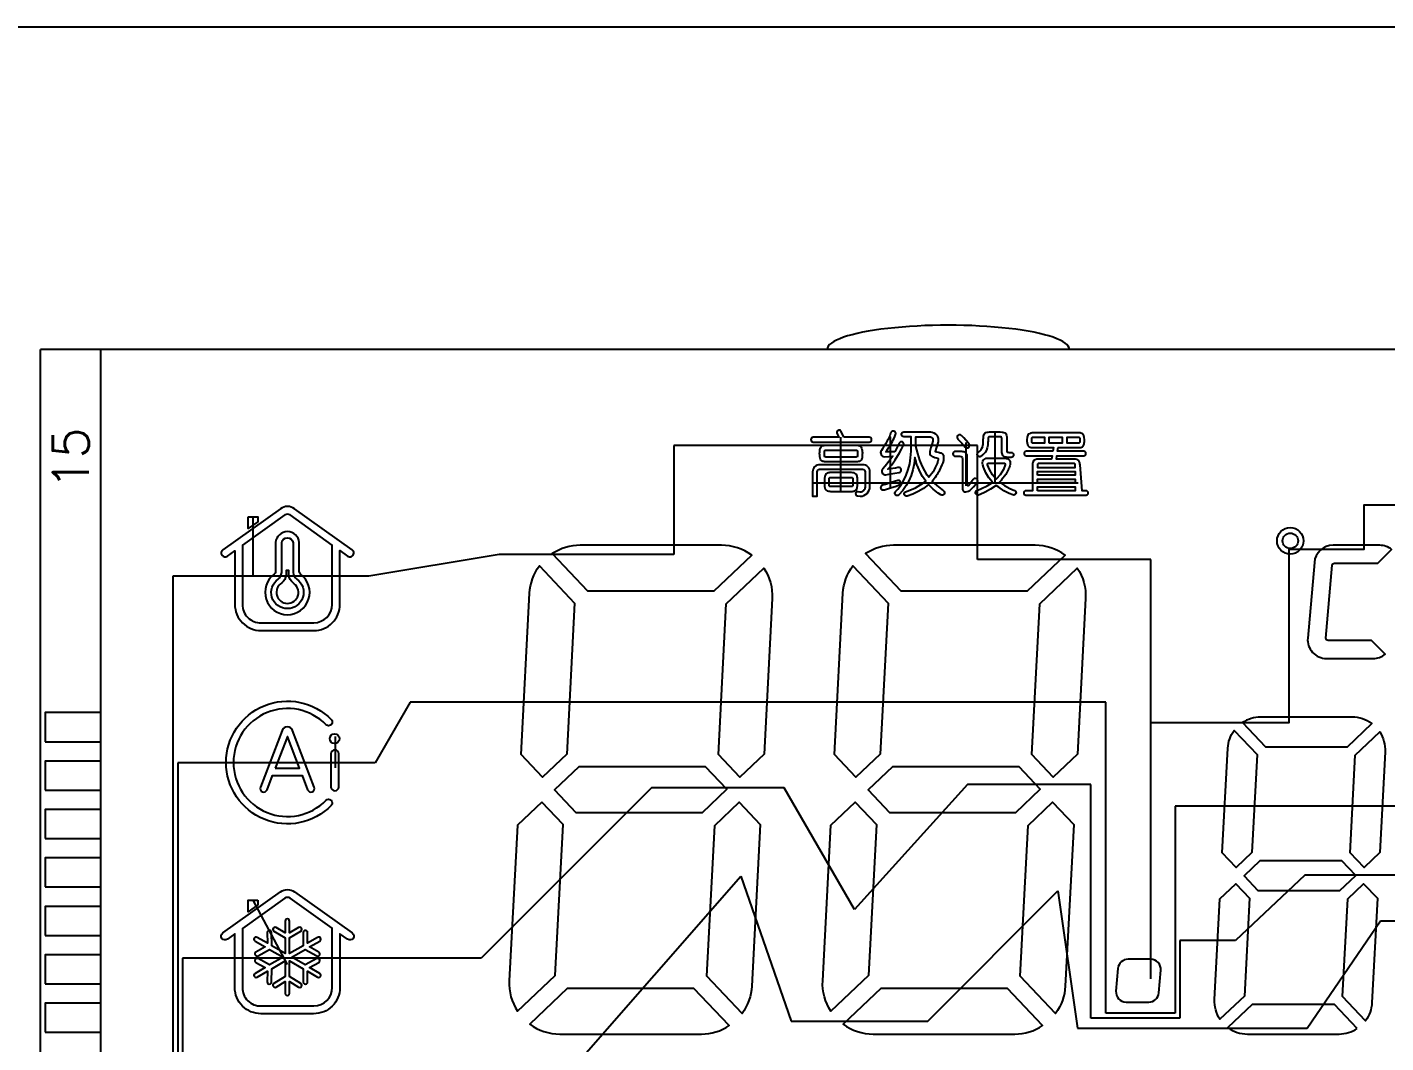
# Model space of a CAD drawing. Header units: millimetres. Extents: x -41 to 727, y -91 to 104.
# Drawn here: x 332.9 to 389, y -11.6 to 30.4 of the extents above; entities that cross this region are included whole.
import ezdxf
from ezdxf.enums import TextEntityAlignment as Align

# ---------------------------------------------------------------- set-up
doc = ezdxf.new("R2010")
doc.units = ezdxf.units.MM
doc.header["$LTSCALE"] = 3
doc.header["$MEASUREMENT"] = 0
doc.layers.add('COM', color=1, linetype='Continuous')
doc.styles.add('ROMANS', font='romans.shx')

msp = doc.modelspace()

# ---------------------------------------------------------------- linework, layer by layer
for p, q in [((408.477, 17.084), (333.477, 17.084)), ((333.477, -42.116), (333.477, 17.084)), ((335.977, -42.116), (335.977, 17.084))]:
    msp.add_line(p, q)
for points in [[(244.022, 30.392), (244.022, -91.038), (421.695, -91.038), (421.695, 30.392)], [(375.147, 13.208), (375.147, 13.46), (375.684, 13.46), (375.684, 13.208)], [(374.662, 11.893), (374.662, 12.047), (376.217, 12.047), (376.217, 11.893)], [(374.662, 11.576), (374.662, 11.731), (376.217, 11.731), (376.217, 11.576)], [(374.662, 11.249), (374.662, 11.414), (376.217, 11.414), (376.217, 11.249)], [(342.052, 10.17), (342.451, 10.17), (342.451, 9.968), (342.052, 9.683)], [(333.677, 0.884), (335.977, 0.884), (335.977, 2.084), (333.677, 2.084)], [(343.174, -0.213), (344.176, -0.213), (343.675, 1.103)], [(333.677, -1.116), (335.977, -1.116), (335.977, 0.084), (333.677, 0.084)], [(360.952, -0.156), (355.721, -0.156), (354.716, -1.11), (355.596, -2.037), (360.826, -2.037), (361.832, -1.083)], [(368.667, -0.156), (367.662, -1.11), (368.542, -2.037), (373.772, -2.037), (374.778, -1.083), (373.898, -0.156)], [(333.677, -3.116), (335.977, -3.116), (335.977, -1.916), (333.677, -1.916)], [(333.677, -5.116), (335.977, -5.116), (335.977, -3.916), (333.677, -3.916)], [(387.235, -4.036), (383.844, -4.036), (383.193, -4.655), (383.763, -5.256), (387.154, -5.256), (387.806, -4.637)], [(333.677, -7.116), (335.977, -7.116), (335.977, -5.916), (333.677, -5.916)], [(342.451, -5.655), (342.451, -5.857), (342.052, -6.142), (342.052, -5.655)], [(333.677, -9.116), (335.977, -9.116), (335.977, -7.916), (333.677, -7.916)], [(333.677, -11.116), (335.977, -11.116), (335.977, -9.916), (333.677, -9.916)]]:
    msp.add_lwpolyline(points, close=True)
for points in [[(366.665, 13.457), (366.655, 13.495), (366.545, 13.707, 0.441369), (366.431, 13.737), (366.415, 13.727, 0.387963), (366.381, 13.597), (366.454, 13.457), (365.402, 13.457, 0.414214), (365.302, 13.357), (365.302, 13.355, 0.414214), (365.402, 13.255), (367.707, 13.255, 0.414214), (367.807, 13.355), (367.807, 13.357, 0.414214), (367.707, 13.457)], [(368.767, 12.852), (368.403, 12.852), (368.437, 12.906), (368.506, 13.015, 0.060924), (368.799, 13.564, 1.069136), (368.596, 13.63, -0.064732), (368.396, 13.202, -0.014026), (368.214, 12.912, 0.631332), (368.353, 12.653), (368.691, 12.67), (368.527, 12.449), (368.374, 12.257), (368.278, 12.155, 0.742938), (368.398, 11.911), (368.518, 11.93), (368.767, 11.969), (368.945, 12.001, 1), (368.907, 12.205), (368.896, 12.203, -0.018672), (368.479, 12.132), (368.643, 12.324), (368.787, 12.526), (368.963, 12.81), (369.046, 12.958), (369.129, 13.13, 1), (368.949, 13.215), (368.883, 13.073)], [(369.278, 11.029, -1), (369.216, 11.205), (369.391, 11.268), (369.622, 11.374), (369.843, 11.499), (370.035, 11.633), (370.044, 11.642), (369.91, 11.834), (369.795, 12.046), (369.699, 12.276), (369.696, 12.285, -0.003521), (369.593, 12.622), (369.574, 12.362), (369.516, 12.113), (369.449, 11.882), (369.353, 11.662), (369.238, 11.46), (369.094, 11.259), (368.937, 11.084, -0.596036), (368.768, 11.121, -0.272912), (368.793, 11.217), (368.892, 11.316), (369.027, 11.489), (369.142, 11.681), (369.238, 11.892), (369.324, 12.122), (369.382, 12.353), (369.42, 12.612), (369.439, 12.881), (369.439, 13.476), (369.142, 13.476, -1), (369.143, 13.678), (370.236, 13.678, -0.498875), (370.552, 13.261), (370.44, 12.864, -0.006009), (370.553, 12.842), (370.611, 12.827), (370.64, 12.819), (370.668, 12.808, -0.305389), (370.785, 12.666, -0.128155), (370.716, 12.324), (370.62, 12.094, -0.045092), (370.313, 11.633), (370.505, 11.46), (370.778, 11.246, -0.415901), (370.804, 11.106, -0.404116), (370.668, 11.079), (370.553, 11.153), (370.351, 11.316), (370.159, 11.499), (369.948, 11.345), (369.727, 11.211), (369.507, 11.105)], [(370.006, 12.065), (369.9, 12.276), (369.804, 12.516), (369.718, 12.785), (369.631, 13.082), (369.631, 13.476), (370.207, 13.476, -0.522024), (370.334, 13.295), (370.277, 13.098, 0.045267), (370.213, 12.862), (370.21, 12.833), (370.21, 12.803, 0.354798), (370.304, 12.661, 0.001199), (370.55, 12.593, -0.375765), (370.564, 12.571, -0.018731), (370.546, 12.468, -0.113999), (370.172, 11.808), (370.111, 11.892)], [(371.791, 13.226), (371.619, 13.428), (371.522, 13.531, 1.002617), (371.366, 13.383), (371.532, 13.207), (371.676, 13.048, 0.97673), (371.829, 13.18)], [(373.569, 12.833, -0.995968), (373.57, 12.62), (373.57, 12.62, -0.016339), (373.439, 12.622), (373.404, 12.625), (373.369, 12.63), (373.335, 12.637, -0.27878), (373.21, 12.744, -0.05823), (373.191, 12.828), (373.183, 12.9), (373.183, 13.422, 0.433586), (373.133, 13.476), (372.668, 13.476, 0.41817), (372.618, 13.425, -0.008884), (372.617, 13.258), (372.614, 13.192), (372.607, 13.126, -0.18758), (372.422, 12.748, -0.016576), (372.339, 12.678, -1.116646), (372.218, 12.838, 0.18524), (372.397, 13.07, 0.067402), (372.42, 13.234), (372.421, 13.298, -0.024837), (372.425, 13.433), (372.43, 13.469), (372.436, 13.504), (372.445, 13.538, -0.300216), (372.577, 13.664, -0.027827), (372.675, 13.678), (373.126, 13.678), (373.197, 13.671), (373.233, 13.666), (373.266, 13.658, -0.324349), (373.385, 13.523, -0.050441), (373.395, 13.426), (373.395, 12.929, 0.012355), (373.405, 12.84, 0.034092)], [(374.452, 12.332), (374.451, 12.306), (374.451, 11.249), (374.182, 11.249, 1), (374.182, 11.067), (376.668, 11.067, 1), (376.668, 11.249), (376.502, 11.249), (376.418, 12.317, 0.045395), (376.409, 12.4, 0.361041), (376.233, 12.55, 0.012796), (376.159, 12.556), (375.447, 12.556), (375.466, 12.695), (376.573, 12.695, 0.414214), (376.664, 12.786, 0.420357), (376.571, 12.877), (375.49, 12.877), (375.509, 13.028), (376.333, 13.028, 0.064183), (376.483, 13.049, 0.261811), (376.58, 13.148), (376.588, 13.178), (376.594, 13.208, 0.134383), (376.575, 13.519, 0.132761), (376.525, 13.591, 0.157647), (376.38, 13.636), (376.304, 13.64), (374.527, 13.64, 0.076953), (374.366, 13.622, 0.278309), (374.249, 13.5), (374.24, 13.47), (374.234, 13.441, 0.097156), (374.247, 13.158, 0.135848), (374.29, 13.082, 0.162733), (374.433, 13.033), (374.467, 13.03), (374.498, 13.028), (375.318, 13.028), (375.295, 12.877), (374.201, 12.877, 1), (374.201, 12.695), (375.267, 12.695), (375.246, 12.556), (374.719, 12.556, 0.02002), (374.63, 12.549, 0.38924), (374.454, 12.363)], [(367.155, 12.439), (365.935, 12.439, -0.040482), (365.797, 12.457, -0.243077), (365.697, 12.538, -0.085448), (365.671, 12.652, -0.056207), (365.67, 12.913), (365.676, 12.946), (365.684, 12.979, -0.285046), (365.8, 13.111, -0.068995), (365.964, 13.13), (367.126, 13.13, -0.043038), (367.265, 13.118, -0.289388), (367.398, 13.005, -0.086555), (367.427, 12.809, -0.022786), (367.422, 12.68), (367.419, 12.645), (367.414, 12.611), (367.407, 12.578, -0.291676), (367.302, 12.46, -0.066748)], [(367.177, 12.639), (365.913, 12.639, -0.414214), (365.863, 12.689), (365.863, 12.88, -0.414214), (365.913, 12.93), (367.177, 12.93, -0.414214), (367.227, 12.88), (367.227, 12.689, -0.414214)], [(374.425, 13.258), (374.425, 13.41, -0.414214), (374.475, 13.46), (374.945, 13.46), (374.945, 13.208), (374.475, 13.208, -0.414214)], [(376.406, 13.41), (376.406, 13.258, -0.414214), (376.356, 13.208), (375.886, 13.208), (375.886, 13.46), (376.356, 13.46, -0.414214)], [(371.964, 11.652), (371.823, 11.468, -0.717483), (371.763, 11.488), (371.763, 12.612, 0.026798), (371.75, 12.711, 0.278353), (371.654, 12.837, 0.071574), (371.503, 12.871), (371.268, 12.871, 1), (371.268, 12.67), (371.455, 12.67), (371.514, 12.66, -0.334563), (371.555, 12.617), (371.561, 12.564), (371.561, 11.345), (371.565, 11.302, 0.382443), (371.651, 11.207, 0.214119), (371.861, 11.263, 0.046113), (372.012, 11.403), (372.169, 11.589, 1.056918), (372.004, 11.712)], [(372.799, 11.595), (372.655, 11.777), (372.531, 11.988), (372.435, 12.218), (372.4, 12.324, -0.522311), (372.589, 12.593), (373.289, 12.593), (373.348, 12.587), (373.381, 12.582), (373.413, 12.575, -0.296716), (373.526, 12.474, -0.115429), (373.53, 12.327, -0.064578), (373.467, 12.135), (373.356, 11.921), (373.175, 11.693, -0.031599), (373.087, 11.595), (373.299, 11.46), (373.519, 11.345), (373.716, 11.255, -0.4119), (373.767, 11.127, -0.405923), (373.642, 11.075), (373.491, 11.134), (373.27, 11.249), (373.059, 11.393), (372.953, 11.47), (372.723, 11.316), (372.502, 11.191), (372.291, 11.086), (372.231, 11.069, -0.947134), (372.165, 11.261), (372.348, 11.335), (372.579, 11.451), (372.761, 11.566)], [(372.599, 12.322, -0.538437), (372.645, 12.391), (373.278, 12.391, -0.521815), (373.325, 12.324), (373.251, 12.122), (373.116, 11.911), (372.953, 11.729), (372.934, 11.738), (372.799, 11.902), (372.684, 12.122)], [(374.712, 12.374, 0.414214), (374.662, 12.324), (374.662, 12.209), (376.217, 12.209), (376.217, 12.324, 0.414214), (376.167, 12.374)], [(367.44, 12.324), (365.669, 12.324, 0.414214), (365.369, 12.024), (365.369, 11.019), (365.561, 11.019), (365.561, 12.032, -0.414214), (365.661, 12.132), (367.439, 12.132, -0.414214), (367.539, 12.032), (367.539, 11.39, -0.414214), (367.339, 11.19), (367.248, 11.205, 1.006998), (367.222, 11.036), (367.339, 11.019, 0.414214), (367.74, 11.42), (367.74, 12.024, 0.414214)], [(366.93, 11.998), (366.16, 11.998, 0.051624), (366.013, 11.983, 0.301921), (365.883, 11.856), (365.878, 11.834), (365.873, 11.812), (365.869, 11.788), (365.863, 11.739, 0.025327), (365.859, 11.584, 0.059251), (365.879, 11.363, 0.359887), (366.023, 11.231, 0.021822), (366.131, 11.22), (366.959, 11.22, 0.08383), (367.121, 11.246, 0.255132), (367.211, 11.36), (367.215, 11.381), (367.219, 11.404), (367.222, 11.428), (367.226, 11.477), (367.229, 11.528), (367.231, 11.58, 0.026785), (367.227, 11.735, 0.095519), (367.193, 11.892, 0.271398), (367.04, 11.99, 0.02339)], [(366.981, 11.42), (366.109, 11.42, -0.414214), (366.059, 11.47), (366.059, 11.748, -0.414214), (366.109, 11.798), (366.981, 11.798, -0.414214), (367.031, 11.748), (367.031, 11.47, -0.414214)], [(368.95, 11.486, 0.98129), (368.887, 11.67), (368.623, 11.585), (368.383, 11.508), (368.259, 11.478, 0.960253), (368.297, 11.281), (368.335, 11.287), (368.595, 11.364), (368.825, 11.441)], [(346.352, 8.81), (343.972, 10.506, 0.320007), (343.392, 10.506), (341.012, 8.81, 1), (341.198, 8.549), (341.507, 8.77), (341.507, 6.554, 0.414214), (342.586, 5.474), (344.77, 5.474, 0.414214), (345.849, 6.554), (345.849, 8.775), (346.166, 8.549, 1)], [(341.827, 6.553, 0.427121), (342.586, 5.794), (344.77, 5.794, 0.40711), (345.529, 6.554), (345.529, 9.003), (343.786, 10.246, 0.320007), (343.577, 10.246), (341.827, 8.998)], [(344.168, 7.889), (344.168, 9.108, 0.920896), (343.189, 9.108), (343.189, 7.889, -0.178159), (343.137, 7.796, 3.083722), (344.219, 7.796, -0.178159)], [(343.441, 9.096, -0.888352), (343.915, 9.096), (343.915, 7.874, 0.202499), (344.065, 7.596, -3.143835), (343.292, 7.596, 0.202499), (343.441, 7.874)], [(361.614, 8.995), (355.768, 8.995, 0.146871), (354.617, 8.649), (356.074, 7.114), (361.303, 7.114), (362.855, 8.586, 0.16027)], [(374.56, 8.995), (368.714, 8.995, 0.146871), (367.563, 8.649), (369.02, 7.114), (374.249, 7.114), (375.801, 8.586, 0.16027)], [(386.871, 8.995, 0.388879), (386.097, 8.286), (385.824, 5.164, 0.440011), (386.598, 4.32), (388.528, 4.32, 0.172586), (389.018, 4.495), (388.452, 5.064), (386.666, 5.064, -0.440011), (386.575, 5.163), (386.838, 8.168, -0.388879), (386.928, 8.251), (388.725, 8.251), (389.291, 8.82, 0.172586), (388.801, 8.995)], [(343.445, 7.44, 3.624789), (343.911, 7.44, -0.204472), (343.736, 7.771), (343.735, 7.949), (343.622, 7.949), (343.62, 7.771, -0.204472)], [(355.543, 6.61), (355.216, 0.373), (354.212, -0.58), (353.332, 0.348), (353.681, 7.014, -0.146871), (354.086, 8.146)], [(363.701, 6.795), (363.365, 0.372), (362.362, -0.58), (361.48, 0.35), (361.807, 6.583), (363.359, 8.056, -0.16027)], [(368.489, 6.61), (368.163, 0.373), (367.158, -0.58), (366.278, 0.348), (366.627, 7.014, -0.146871), (367.032, 8.146)], [(376.648, 6.795), (376.311, 0.372), (375.308, -0.58), (374.426, 0.35), (374.753, 6.583), (376.305, 8.056, -0.16027)], [(345.271, 1.587, 2.444899), (345.271, -1.539, -1), (345.488, -1.752, -2.444899), (345.488, 1.8, -1)], [(387.665, 1.896), (383.875, 1.896, 0.146871), (383.128, 1.672), (384.073, 0.677), (387.463, 0.677), (388.469, 1.631, 0.16027)], [(343.457, 1.349), (342.564, -0.997, 1), (342.836, -1.101), (343.057, -0.519), (344.292, -0.519), (344.513, -1.101, 1), (344.785, -0.997), (343.892, 1.349, 0.689374)], [(383.729, 0.35), (383.517, -3.693), (382.866, -4.311), (382.295, -3.709), (382.522, 0.612, -0.146871), (382.785, 1.346)], [(389.018, 0.47), (388.8, -3.694), (388.15, -4.311), (387.578, -3.708), (387.79, 0.333), (388.796, 1.287, -0.16027)], [(345.477, 0.381), (345.477, -0.98, 1), (345.798, -0.98), (345.798, 0.381, 1)], [(354.185, -1.614), (353.179, -2.569), (352.842, -8.989, 0.16027), (353.185, -10.25), (354.737, -8.777), (355.064, -2.54)], [(362.863, -9.208, -0.146871), (362.457, -10.339), (361, -8.804), (361.327, -2.571), (362.335, -1.614), (363.212, -2.538)], [(367.683, -8.777), (366.131, -10.25, -0.16027), (365.788, -8.989), (366.125, -2.569), (367.131, -1.614), (368.01, -2.54)], [(375.809, -9.208, -0.146871), (375.403, -10.339), (373.946, -8.804), (374.273, -2.571), (375.281, -1.614), (376.158, -2.538)], [(383.418, -5.582), (383.206, -9.625), (382.2, -10.58, -0.16027), (381.978, -9.763), (382.196, -5.601), (382.849, -4.981)], [(388.701, -5.581), (388.474, -9.904, -0.146871), (388.211, -10.638), (387.267, -9.642), (387.479, -5.602), (388.132, -4.981)], [(346.352, -7.015, -1), (346.166, -7.276), (345.849, -7.05), (345.849, -9.271, -0.416466), (344.762, -10.351), (344.757, -10.351), (342.586, -10.351, -0.414214), (341.507, -9.271), (341.507, -7.055), (341.198, -7.276, -1), (341.012, -7.015), (343.392, -5.319, -0.320007), (343.972, -5.319)], [(343.786, -5.579, 0.320007), (343.577, -5.579), (341.827, -6.827), (341.827, -9.272, 0.427121), (342.586, -10.031), (344.77, -10.031, 0.40711), (345.529, -9.271), (345.529, -6.822)], [(344.141, -6.785), (343.767, -7.011), (343.767, -6.529, 1.030478), (343.589, -6.529), (343.589, -7.011), (343.215, -6.785, 1), (343.122, -6.938), (343.589, -7.221), (343.589, -7.862), (343.033, -7.541), (343.021, -6.997, 1), (342.842, -7), (342.852, -7.437), (342.434, -7.196, 1.030478), (342.345, -7.351), (342.762, -7.592), (342.38, -7.802, 1), (342.466, -7.959), (342.944, -7.696), (343.499, -8.017), (342.944, -8.338), (342.466, -8.075, 1), (342.38, -8.232), (342.762, -8.442), (342.345, -8.683, 1.030478), (342.434, -8.838), (342.852, -8.597), (342.842, -9.034, 1), (343.021, -9.038), (343.033, -8.493), (343.589, -8.172), (343.589, -8.813), (343.122, -9.096, 1), (343.215, -9.249), (343.589, -9.023), (343.589, -9.505, 1.030478), (343.767, -9.505), (343.767, -9.023), (344.14, -9.249, 1.003444), (344.233, -9.096), (343.767, -8.813), (343.767, -8.172), (344.323, -8.493), (344.335, -9.038, 1), (344.513, -9.034), (344.504, -8.597), (344.921, -8.838, 1.030478), (345.011, -8.683), (344.593, -8.442), (344.976, -8.232, 1), (344.89, -8.075), (344.412, -8.338), (343.857, -8.017), (344.412, -7.696), (344.89, -7.959, 1), (344.976, -7.802), (344.593, -7.592), (345.011, -7.351, 1.030478), (344.921, -7.196), (344.504, -7.437), (344.513, -7.002, 1.021645), (344.335, -6.998), (344.323, -7.541), (343.767, -7.862), (343.767, -7.221), (344.233, -6.938, 1)], [(379.34, -8.103), (378.401, -8.103, 0.388879), (377.986, -8.482), (377.904, -9.418, 0.440011), (378.319, -9.87), (379.258, -9.87, 0.388879), (379.672, -9.491), (379.754, -8.555, 0.440011)], [(355.24, -9.307), (353.689, -10.78, 0.16027), (354.929, -11.188), (360.776, -11.188, 0.146871), (361.927, -10.843), (360.47, -9.307)], [(373.416, -9.307), (368.187, -9.307), (366.635, -10.78, 0.16027), (367.875, -11.188), (373.722, -11.188, 0.146871), (374.873, -10.843)], [(387.867, -10.964), (386.923, -9.969), (383.533, -9.969), (382.527, -10.924, 0.16027), (383.331, -11.188), (387.121, -11.188, 0.146871)]]:
    msp.add_lwpolyline(points, format="xyb", close=True)
for centre, radius in [((385.104, 9.178), 0.547), ((385.104, 9.178), 0.319), ((345.625, 1.012), 0.2)]:
    msp.add_circle(centre, radius)
msp.add_ellipse((370.977, 17.084), major_axis=(5, 0), ratio=0.2, start_param=0, end_param=3.141593)
at = {"layer": 'COM'}
for p, q in [((359.634, 13.114), (359.634, 8.62)), ((372.183, 13.114), (359.634, 13.114)), ((372.183, 8.403), (372.183, 13.114)), ((352.427, 8.62), (347.038, 7.721)), ((359.634, 8.62), (352.427, 8.62)), ((379.344, 8.403), (372.183, 8.403)), ((379.344, -8.914), (379.344, 8.403)), ((338.948, 7.721), (338.948, -38.774)), ((347.038, 7.721), (338.948, 7.721))]:
    msp.add_line(p, q, dxfattribs=at)
at = {"layer": 'COM', "color": 2}
for p, q in [((348.752, 2.514), (347.306, 0.009)), ((377.487, 2.514), (348.752, 2.514)), ((377.487, -10.331), (377.487, 2.514)), ((339.148, 0.009), (339.148, -38.674)), ((347.306, 0.009), (339.148, 0.009)), ((380.347, -1.778), (380.347, -10.331)), ((390.718, -1.778), (380.347, -1.778)), ((380.347, -10.331), (377.487, -10.331))]:
    msp.add_line(p, q, dxfattribs=at)
at = {"layer": 'COM', "color": 4}
for p, q in [((358.716, -1.019), (351.676, -8.059)), ((364.202, -1.019), (358.716, -1.019)), ((367.104, -6.045), (364.202, -1.019)), ((371.772, -0.878), (367.104, -6.045)), ((376.869, -0.878), (371.772, -0.878)), ((376.869, -10.531), (376.869, -0.878)), ((385.703, -4.635), (382.843, -7.325)), ((390.915, -4.635), (385.703, -4.635)), ((382.843, -7.325), (380.547, -7.325)), ((380.547, -7.325), (380.547, -10.531)), ((339.348, -8.059), (339.348, -38.574)), ((351.676, -8.059), (339.348, -8.059)), ((380.547, -10.531), (376.869, -10.531))]:
    msp.add_line(p, q, dxfattribs=at)
at = {"layer": 'COM', "color": 6}
for p, q in [((352.548, -15.915), (362.409, -4.674)), ((362.409, -4.674), (364.489, -10.657)), ((370.13, -10.657), (375.507, -5.28)), ((375.507, -5.28), (376.313, -10.941)), ((385.805, -10.941), (388.828, -6.516)), ((388.828, -6.516), (408.277, -6.516)), ((364.489, -10.657), (370.13, -10.657)), ((376.313, -10.941), (385.805, -10.941))]:
    msp.add_line(p, q, dxfattribs=at)
at = {"layer": 'COM'}
for points in [[(368.595, 11.364), (368.595, 13.475)], [(372.9, 13.678), (372.9, 11.579)], [(366.538, 11.22), (366.538, 13.457)], [(371.722, 11.446), (371.722, 13.234)], [(365.369, 11.579), (376.347, 11.579)], [(342.243, 10.121), (342.243, 7.721)], [(408.277, -0.516), (404.635, -0.516), (403.803, 10.657), (388.136, 10.657), (388.136, 8.819), (385.041, 8.819), (385.041, 1.661), (379.344, 1.661)]]:
    msp.add_lwpolyline(points, dxfattribs=at)
at = {"layer": 'COM', "color": 2}
msp.add_lwpolyline([(345.654, 1.103), (345.654, -0.191)], dxfattribs=at)
at = {"layer": 'COM', "color": 4}
msp.add_lwpolyline([(342.252, -5.655), (343.666, -8.315)], dxfattribs=at)

# ---------------------------------------------------------------- texts
at = {"style": 'ROMANS'}
msp.add_text('15', height=1.49, rotation=90, dxfattribs=at).set_placement((334.727, 12.584), align=Align.MIDDLE)

doc.saveas('drawing.dxf')
